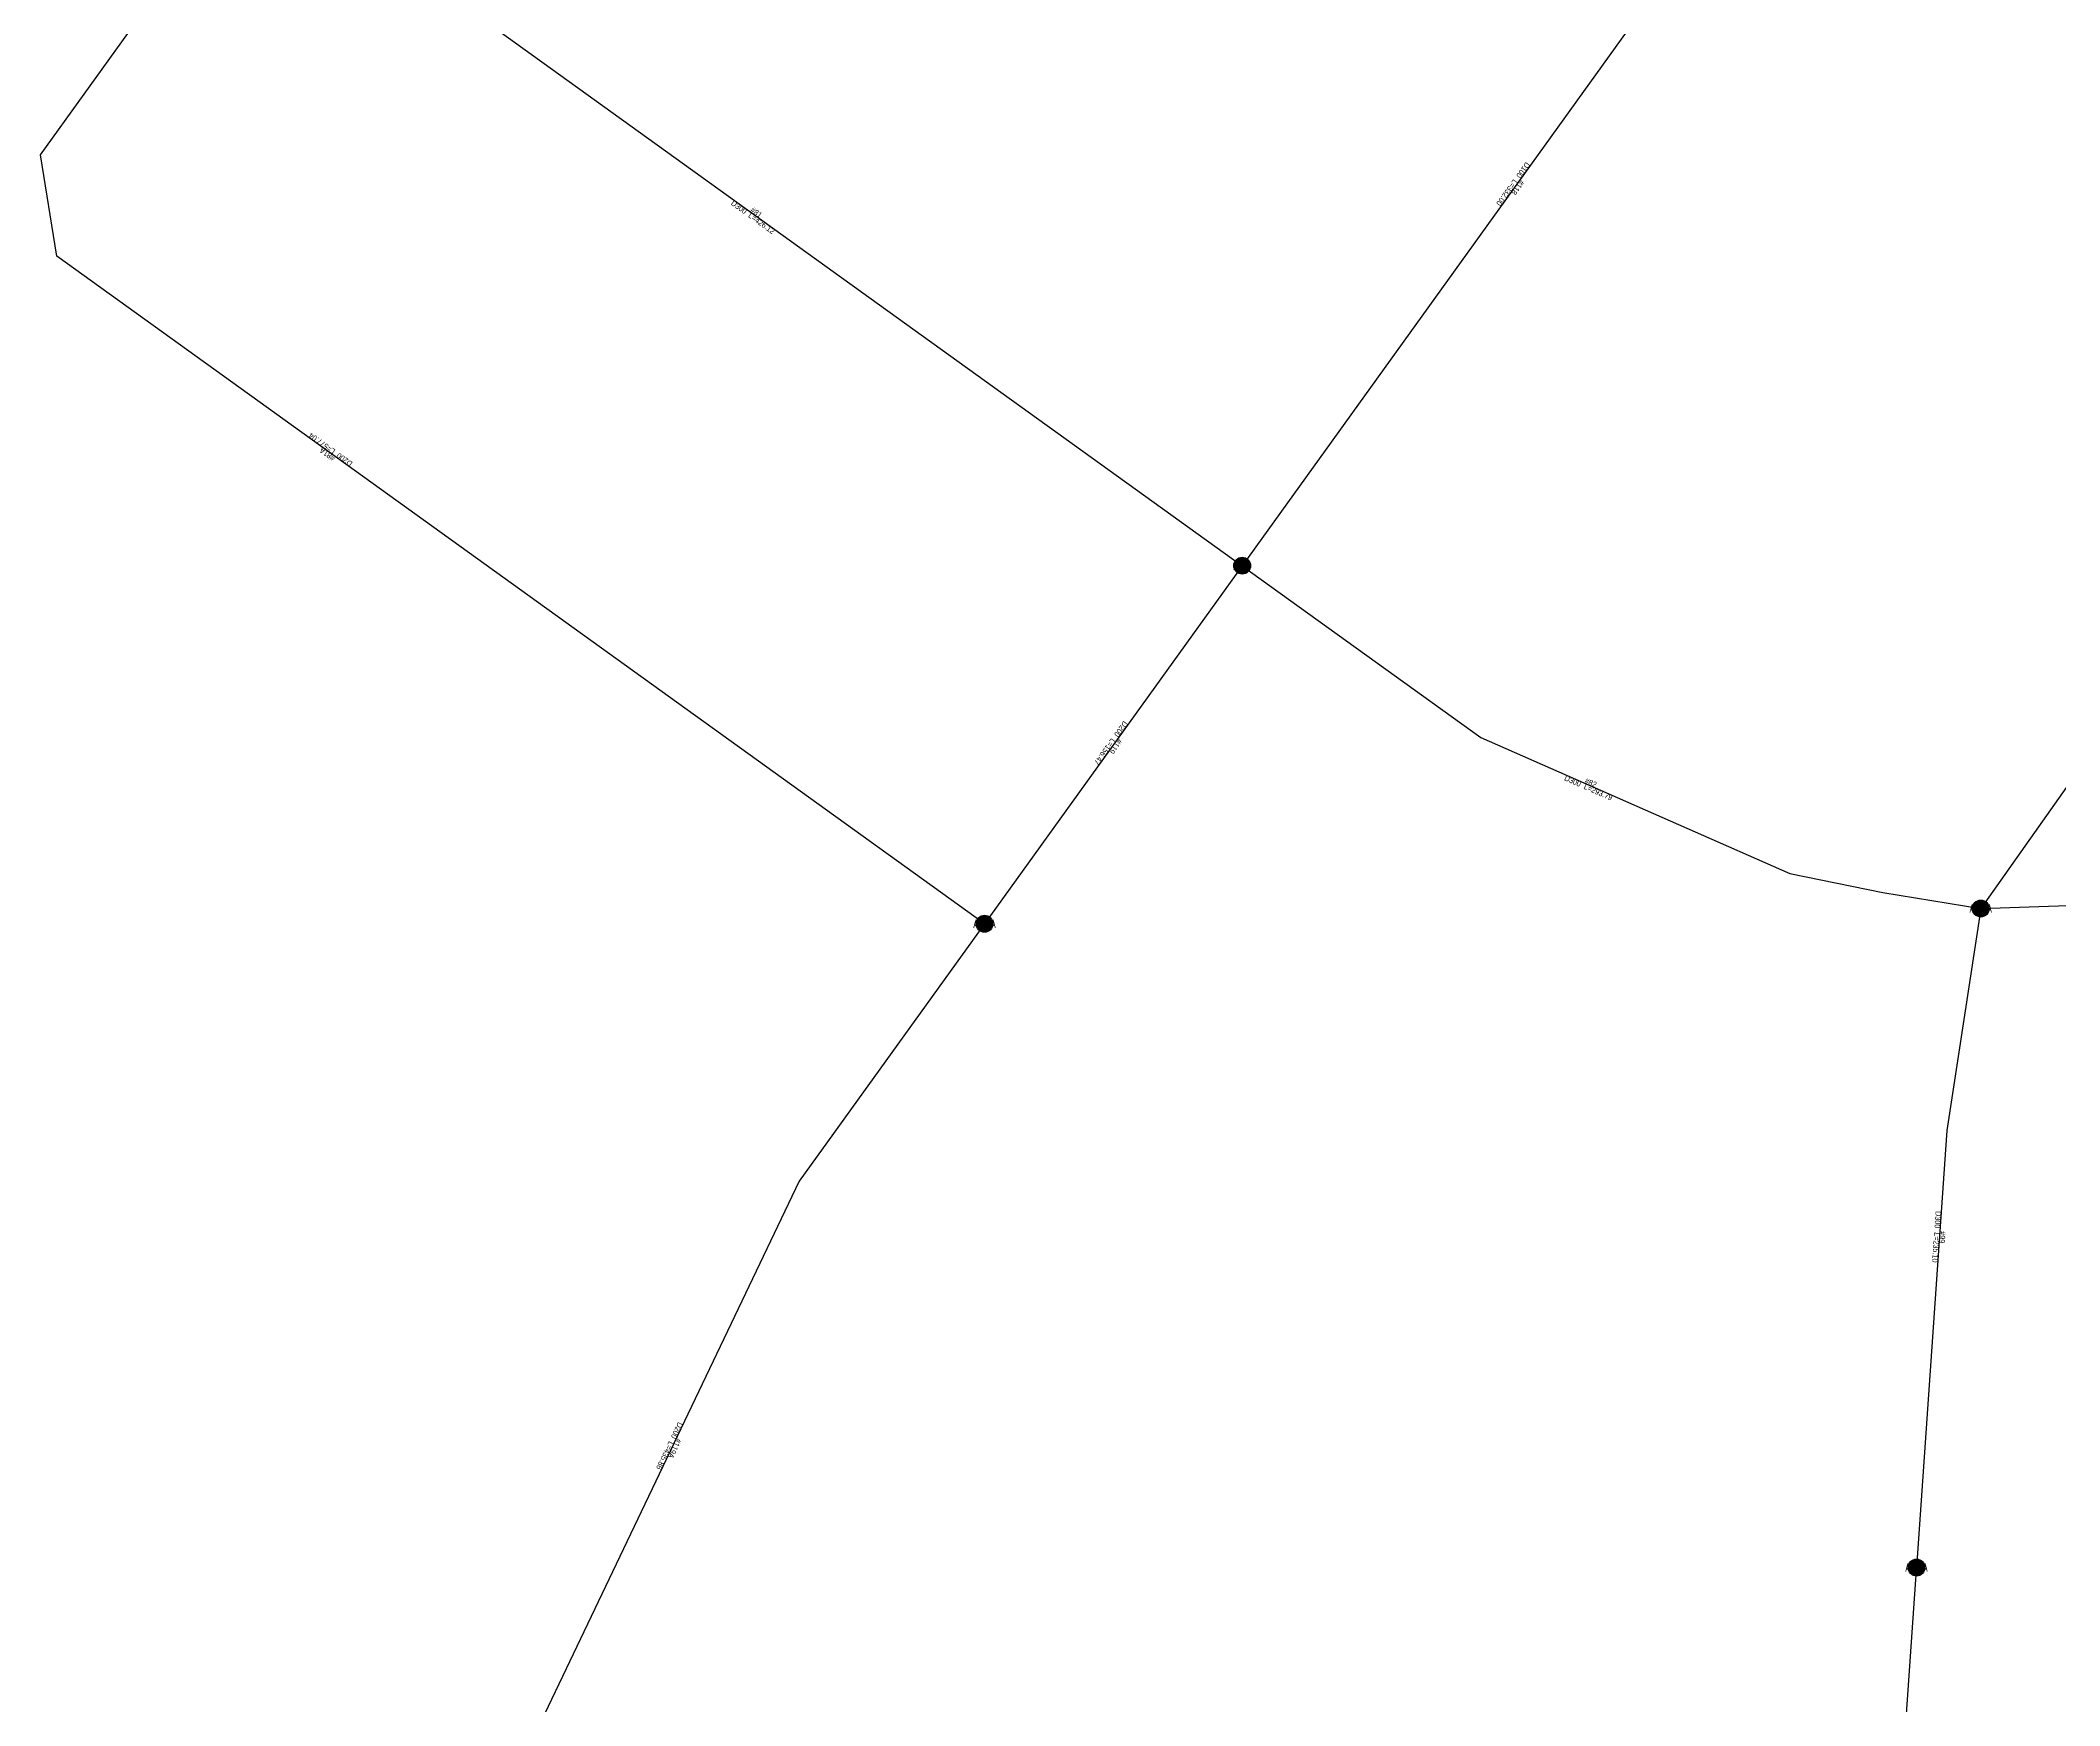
# Model space of a CAD drawing. Header units: metres. Extents: x 145472 to 149777, y 297313 to 301407.
# Drawn here: x 148358 to 149075, y 298262 to 298853 of the extents above; entities that cross this region are included whole.
import ezdxf
from ezdxf.enums import TextEntityAlignment as Align

# ---------------------------------------------------------------- set-up
doc = ezdxf.new("R2010")
doc.units = ezdxf.units.M
for name, color, linetype in [('EPANET2-JUNCTION', 7, 'Continuous'), ('EPANET2-PIPE', 3, 'Continuous'), ('EPANET2-PIPE_no', 7, 'Continuous')]:
    doc.layers.add(name, color=color, linetype=linetype)

# ---------------------------------------------------------------- blocks, each defined once
blk = doc.blocks.new('PIPE_BLOCK')
at = {"width": 0.8}
for tag, p in [('INFO', (0, -1)), ('ID', (0, 1))]:
    blk.add_attdef(tag, text='', height=2, dxfattribs=at).set_placement(p, align=Align.MIDDLE_CENTER)
blk = doc.blocks.new('JUNCTION_BLOCK')
h = blk.add_hatch(color=255)
edge = h.paths.add_edge_path()
edge.add_arc((0, 0), 3, 0, 360)
at = {"color": 5}
blk.add_circle((0, 0), 3, dxfattribs=at)
at = {"color": 5, "width": 0.7}
blk.add_attdef('ID', text='', height=3, dxfattribs=at).set_placement((0, 0), align=Align.MIDDLE_CENTER)

msp = doc.modelspace()

# ---------------------------------------------------------------- linework, layer by layer
at = {"layer": 'EPANET2-PIPE'}
for points in [[(148978.63, 298935.8), (148784.71, 298666.32)], [(148693.32, 298539.32), (148364.28, 298776.09), (148358.42, 298812.03), (148420.46, 298898.25), (148438.83, 298915.21)], [(148438.83, 298915.21), (148784.71, 298666.32)], [(149257.46, 298843.08), (149046.7, 298544.74)], [(148784.71, 298666.32), (148693.32, 298539.32)], [(148784.71, 298666.32), (148869.35, 298605.41), (148979.04, 298557.21), (149012.01, 298550.38), (149046.7, 298544.74)], [(149046.7, 298544.74), (149387.05, 298556.49)], [(149046.7, 298544.74), (149034.72, 298466.02), (149023.92, 298311.01)], [(148693.32, 298539.32), (148627.63, 298448.03), (148488.92, 298157.84)], [(149023.92, 298311.01), (149023.62, 298306.77), (149008.67, 298092.04)]]:
    msp.add_lwpolyline(points, dxfattribs=at)

# ---------------------------------------------------------------- block references
at = {"layer": 'EPANET2-JUNCTION'}
ref = msp.add_blockref('JUNCTION_BLOCK', (148784.71, 298666.32), dxfattribs=at)
ref.add_attrib('ID', 'A160', dxfattribs={"layer": '0', "color": 5, "height": 3, "width": 0.55}).set_placement((148784.71, 298666.32), align=Align.MIDDLE_CENTER)
ref = msp.add_blockref('JUNCTION_BLOCK', (148693.32, 298539.32), dxfattribs=at)
ref.add_attrib('ID', 'A160A', dxfattribs={"layer": '0', "color": 5, "height": 3, "width": 0.55}).set_placement((148693.32, 298539.32), align=Align.MIDDLE_CENTER)
ref = msp.add_blockref('JUNCTION_BLOCK', (149046.7, 298544.74), dxfattribs=at)
ref.add_attrib('ID', 'A166A', dxfattribs={"layer": '0', "color": 5, "height": 3, "width": 0.55}).set_placement((149046.7, 298544.74), align=Align.MIDDLE_CENTER)
ref = msp.add_blockref('JUNCTION_BLOCK', (149023.92, 298311.01), dxfattribs=at)
ref.add_attrib('ID', 'A167A', dxfattribs={"layer": '0', "color": 5, "height": 3, "width": 0.55}).set_placement((149023.92, 298311.01), align=Align.MIDDLE_CENTER)
at = {"layer": 'EPANET2-PIPE_no'}
for p, rotation, values in [((148881.67, 298801.06), 234.26146911304383, {'ID': '#118', 'INFO': 'D100  L=332.00'}), ((148611.77, 298790.76), 324.2614691150659, {'ID': '#81', 'INFO': 'D300  L=426.12'}), ((148460.76, 298706.66), 144.2614691143318, {'ID': '#81A', 'INFO': 'D200  L=577.04'}), ((148739.01, 298602.82), 234.26146911109714, {'ID': '#119', 'INFO': 'D200  L=156.47'}), ((148907.96, 298588.44), 336.27716202409965, {'ID': '#82', 'INFO': 'D300  L=293.79'}), ((149032.08, 298428.23), 266.0149728503949, {'ID': '#99', 'INFO': 'D300  L=235.10'}), ((148582.52, 298353.67), 244.4516372836779, {'ID': '#119A', 'INFO': 'D200  L=435.86'})]:
    msp.add_blockref('PIPE_BLOCK', p, dxfattribs=dict(at, rotation=rotation)).add_auto_attribs(values)

doc.saveas('drawing.dxf')
